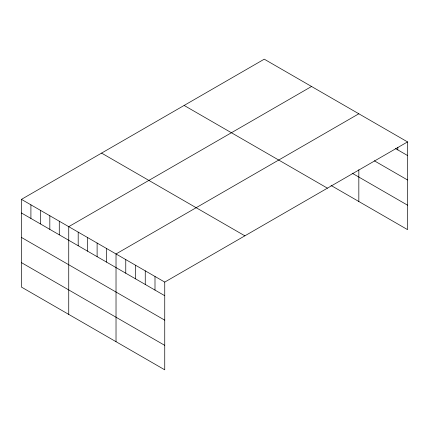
<?xml version="1.0" encoding="UTF-8"?>
<svg xmlns="http://www.w3.org/2000/svg" width="429" height="429" viewBox="0 0 429 429"><rect width="100%" height="100%" fill="white"/><g stroke="black" fill="none" stroke-linecap="round" stroke-linejoin="round"><path stroke-width="0.64" d="M21.45 199.367L164.741 282.094L164.741 369.819L21.45 287.092L21.45 199.367L264.259 59.181L407.55 141.908L407.55 229.633L331.016 185.446M311.545 86.481L68.737 226.668L68.737 314.393M358.832 113.782L116.023 253.968L116.023 341.693M164.741 282.094L407.55 141.908M395.511 148.573L407.55 155.523M374.308 160.789L407.55 179.982M352.155 173.198L407.55 205.18M184.132 105.443L327.424 188.17M101.576 153.105L244.868 235.832M21.45 212.982L164.741 295.71M21.45 237.441L164.741 320.168M21.45 262.634L164.741 345.361M397.806 147.308L397.806 149.898M358.832 169.755L358.832 201.507M154.998 276.469L154.998 290.084M145.254 270.844L145.254 284.459M135.51 265.219L135.51 278.834M125.767 259.593L125.767 273.209M106.564 248.504L106.564 262.124M97.11 243.045L97.11 256.66M87.65 237.586L87.65 251.201M78.191 232.127L78.191 245.742M59.277 221.203L59.277 234.824M49.823 215.744L49.823 229.365M40.364 210.285L40.364 223.9M30.909 204.826L30.909 218.441"/></g></svg>
